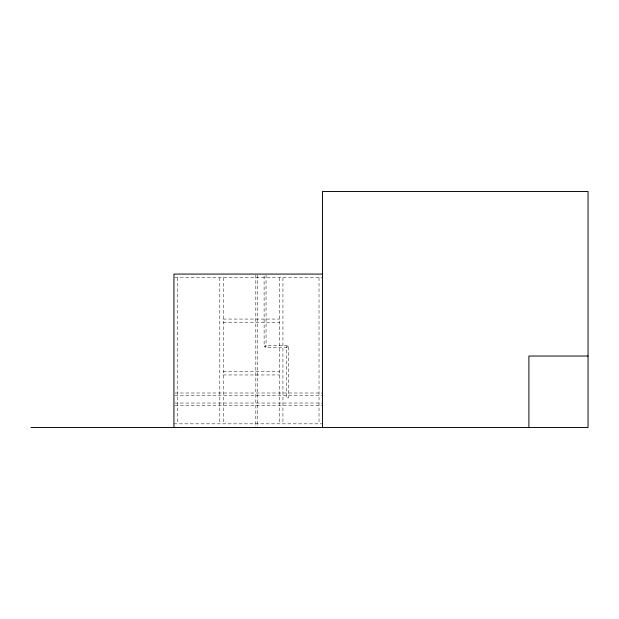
<?xml version="1.0" encoding="UTF-8"?>
<svg xmlns="http://www.w3.org/2000/svg" width="619" height="619" viewBox="0 0 619 619"><rect width="100%" height="100%" fill="white"/><g stroke="black" fill="none" stroke-linecap="round" stroke-linejoin="round"><path stroke-width="0.46" stroke-dasharray="3.1 2.32" d="M174.798 277.761L322.453 277.761M223.219 319.064L279.509 319.064M223.219 322.747L279.509 322.747M223.219 371.268L279.509 371.268M223.219 374.959L279.509 374.959M174.914 393.003L322.453 393.003M174.914 395.471L322.453 395.471M174.914 403.031L322.453 403.031M174.914 405.491L322.453 405.491M173.947 423.829L322.453 423.829M319.033 277.761L319.033 423.829M282.929 277.761L282.929 423.829M279.509 277.761L279.509 423.829M266.046 275.037L266.046 346.555L264.12 346.555L264.104 275.037M257.759 275.037L257.759 427.512M255.825 275.037L255.825 427.512M223.219 277.761L223.219 423.829M219.799 277.761L219.799 423.829M177.367 277.761L177.367 423.829M287.448 345.58L265.071 345.58L265.071 347.507L287.448 347.522L287.448 345.603M288.4 346.555L286.496 346.555L286.473 397.909L288.4 397.909L288.415 346.555"/><path stroke-width="0.93" d="M322.453 274.07L173.947 274.07L173.947 427.512M588.05 356.026L528.889 356.026L528.889 427.512M30.95 427.512L588.05 427.512L588.05 191.488L322.453 191.488L322.453 427.512"/></g></svg>
